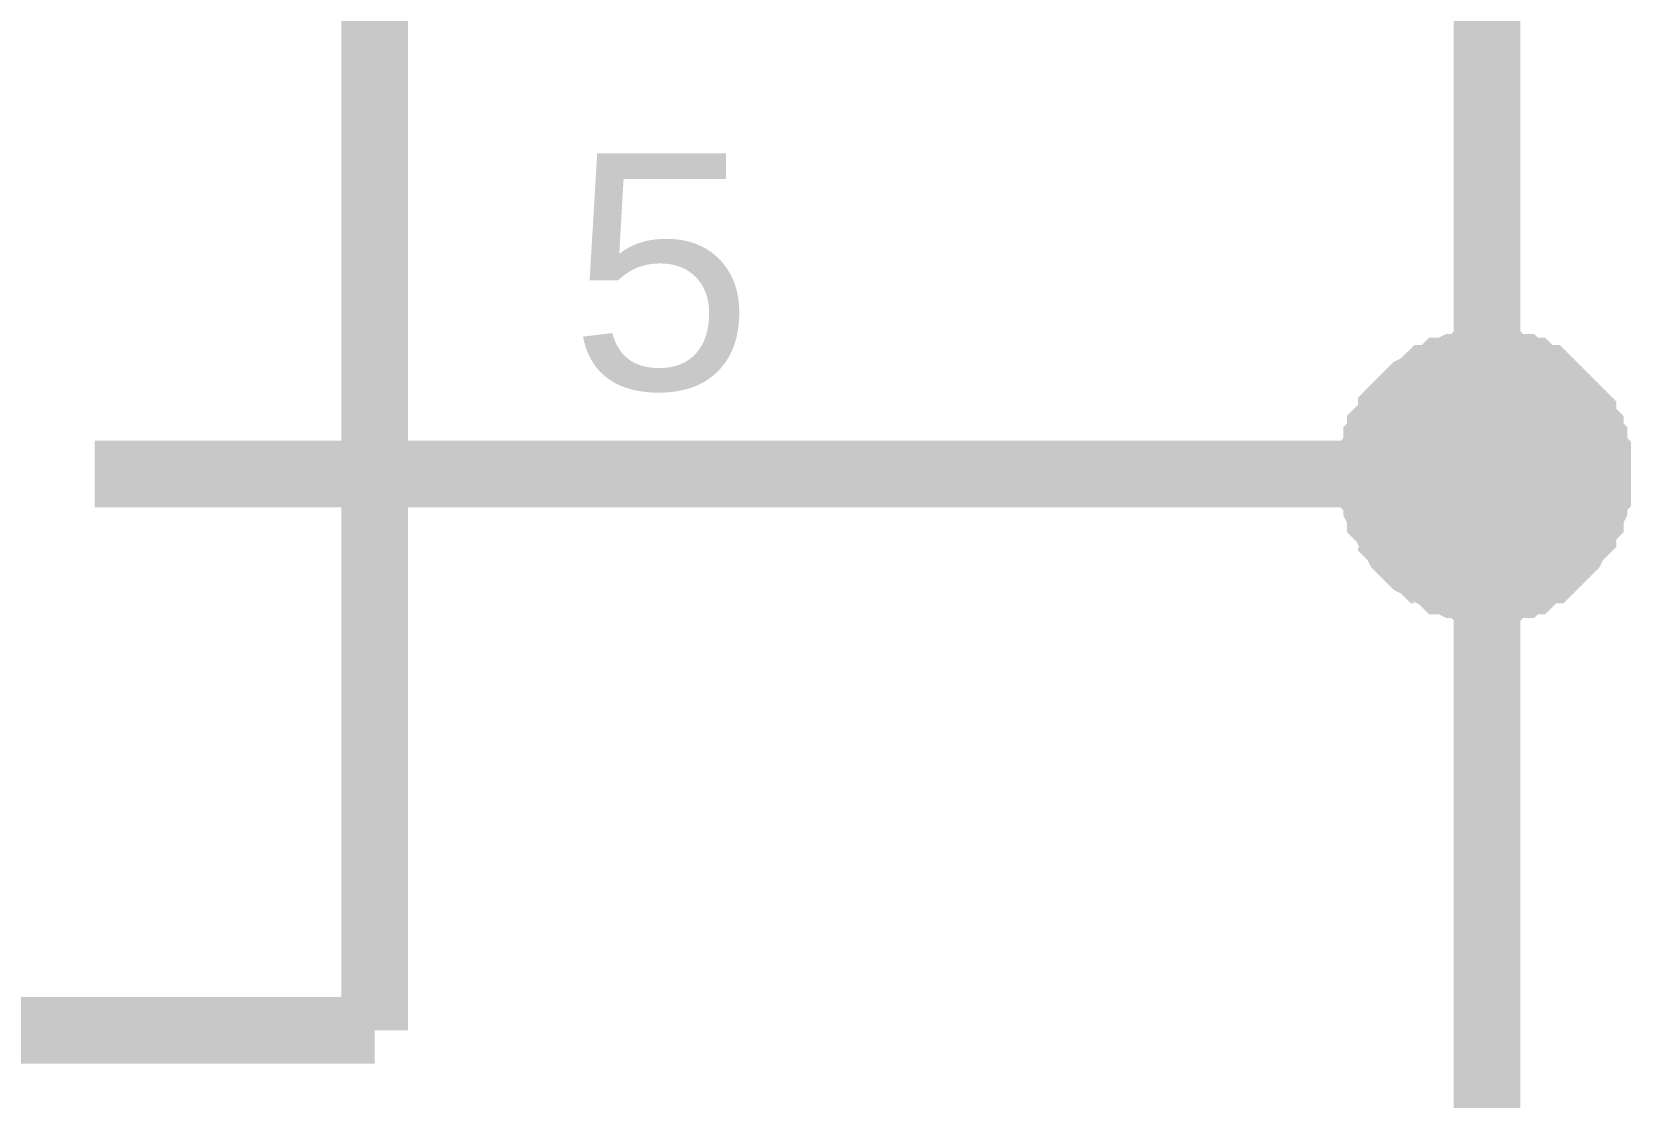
# Model space of a CAD drawing. Header units: millimetres. Extents: x -2024 to 917, y -725 to 13.
# Drawn here: x -1478.16 to -1470.98, y -441.96 to -437.18 of the extents above; entities that cross this region are included whole.
import ezdxf

# ---------------------------------------------------------------- set-up
doc = ezdxf.new("R2010")
doc.units = ezdxf.units.MM
doc.styles.get("Standard").update_dxf_attribs({"font": 'arial.ttf'})

msp = doc.modelspace()

# ---------------------------------------------------------------- linework, layer by layer
at = {"color": 7}
for points, const_width in [([(-1476.6206, -441.6646), (-1476.6206, -419.1776)], 0.2997), ([(-1474.1214, -424.1784), (-1471.6222, -424.1784), (-1471.6222, -429.1626), (-1471.6222, -434.1634), (-1471.6222, -439.1642), (-1474.1214, -439.1642)], 0.2997), ([(-1472.1353, -439.1642), (-1472.1353, -439.1311), (-1472.1353, -439.1145), (-1472.1353, -439.0814), (-1472.1187, -439.0648), (-1472.1187, -439.0317), (-1472.1187, -439.0152), (-1472.1022, -438.9986), (-1472.1022, -438.9655), (-1472.0856, -438.9489), (-1472.0691, -438.9324), (-1472.0525, -438.8993), (-1472.0525, -438.8827), (-1472.036, -438.8661), (-1472.0194, -438.8496), (-1472.0029, -438.833), (-1471.9863, -438.8165), (-1471.9698, -438.7999), (-1471.9532, -438.7833), (-1471.9201, -438.7668), (-1471.9036, -438.7502), (-1471.887, -438.7337), (-1471.8705, -438.7337), (-1471.8373, -438.7171), (-1471.8208, -438.7006), (-1471.8042, -438.7006), (-1471.7711, -438.684), (-1471.7546, -438.684), (-1471.7215, -438.684), (-1471.7049, -438.6674), (-1471.6718, -438.6674), (-1471.6553, -438.6674), (-1471.6222, -438.6674)], 0.2997), ([(-1472.1353, -439.1642), (-1472.1353, -439.1311), (-1472.1353, -439.1145), (-1472.1353, -439.0814), (-1472.1187, -439.0648), (-1472.1187, -439.0317), (-1472.1187, -439.0152), (-1472.1022, -438.9986), (-1472.1022, -438.9655), (-1472.0856, -438.9489), (-1472.0691, -438.9324), (-1472.0525, -438.8993), (-1472.0525, -438.8827), (-1472.036, -438.8661), (-1472.0194, -438.8496), (-1472.0029, -438.833), (-1471.9863, -438.8165), (-1471.9698, -438.7999), (-1471.9532, -438.7833), (-1471.9201, -438.7668), (-1471.9036, -438.7502), (-1471.887, -438.7337), (-1471.8705, -438.7337), (-1471.8373, -438.7171), (-1471.8208, -438.7006), (-1471.8042, -438.7006), (-1471.7711, -438.684), (-1471.7546, -438.684), (-1471.7215, -438.684), (-1471.7049, -438.6674), (-1471.6718, -438.6674), (-1471.6553, -438.6674), (-1471.6222, -438.6674)], 0.2997), ([(-1472.1353, -439.1642), (-1472.1353, -439.1311), (-1472.1353, -439.1145), (-1472.1353, -439.0814), (-1472.1187, -439.0648), (-1472.1187, -439.0317), (-1472.1187, -439.0152), (-1472.1022, -438.9986), (-1472.1022, -438.9655), (-1472.0856, -438.9489), (-1472.0691, -438.9324), (-1472.0525, -438.8993), (-1472.0525, -438.8827), (-1472.036, -438.8661), (-1472.0194, -438.8496), (-1472.0029, -438.833), (-1471.9863, -438.8165), (-1471.9698, -438.7999), (-1471.9532, -438.7833), (-1471.9201, -438.7668), (-1471.9036, -438.7502), (-1471.887, -438.7337), (-1471.8705, -438.7337), (-1471.8373, -438.7171), (-1471.8208, -438.7006), (-1471.8042, -438.7006), (-1471.7711, -438.684), (-1471.7546, -438.684), (-1471.7215, -438.684), (-1471.7049, -438.6674), (-1471.6718, -438.6674), (-1471.6553, -438.6674), (-1471.6222, -438.6674)], 0.2997), ([(-1472.1353, -439.1642), (-1472.1353, -439.1311), (-1472.1353, -439.1145), (-1472.1353, -439.0814), (-1472.1187, -439.0648), (-1472.1187, -439.0317), (-1472.1187, -439.0152), (-1472.1022, -438.9986), (-1472.1022, -438.9655), (-1472.0856, -438.9489), (-1472.0691, -438.9324), (-1472.0525, -438.8993), (-1472.0525, -438.8827), (-1472.036, -438.8661), (-1472.0194, -438.8496), (-1472.0029, -438.833), (-1471.9863, -438.8165), (-1471.9698, -438.7999), (-1471.9532, -438.7833), (-1471.9201, -438.7668), (-1471.9036, -438.7502), (-1471.887, -438.7337), (-1471.8705, -438.7337), (-1471.8373, -438.7171), (-1471.8208, -438.7006), (-1471.8042, -438.7006), (-1471.7711, -438.684), (-1471.7546, -438.684), (-1471.7215, -438.684), (-1471.7049, -438.6674), (-1471.6718, -438.6674), (-1471.6553, -438.6674), (-1471.6222, -438.6674)], 0.2997), ([(-1471.6222, -438.6674), (-1471.6222, -438.6674)], 0.2997), ([(-1471.6222, -438.6674), (-1471.5891, -438.6674), (-1471.5725, -438.6674), (-1471.5394, -438.6674), (-1471.5229, -438.684), (-1471.4898, -438.684), (-1471.4732, -438.684), (-1471.4567, -438.7006), (-1471.4236, -438.7006), (-1471.407, -438.7171), (-1471.3905, -438.7337), (-1471.3574, -438.7337), (-1471.3408, -438.7502), (-1471.3243, -438.7668), (-1471.3077, -438.7833), (-1471.2912, -438.7999), (-1471.2746, -438.8165), (-1471.2581, -438.833), (-1471.2415, -438.8496), (-1471.225, -438.8661), (-1471.2084, -438.8827), (-1471.1919, -438.8993), (-1471.1919, -438.9324), (-1471.1753, -438.9489), (-1471.1588, -438.9655), (-1471.1588, -438.9986), (-1471.1422, -439.0152), (-1471.1422, -439.0317), (-1471.1422, -439.0648), (-1471.1257, -439.0814), (-1471.1257, -439.1145), (-1471.1257, -439.1311), (-1471.1257, -439.1642)], 0.2997), ([(-1471.6222, -438.6674), (-1471.6222, -438.6674)], 0.2997), ([(-1471.6222, -438.6674), (-1471.5891, -438.6674), (-1471.5725, -438.6674), (-1471.5394, -438.6674), (-1471.5229, -438.684), (-1471.4898, -438.684), (-1471.4732, -438.684), (-1471.4567, -438.7006), (-1471.4236, -438.7006), (-1471.407, -438.7171), (-1471.3905, -438.7337), (-1471.3574, -438.7337), (-1471.3408, -438.7502), (-1471.3243, -438.7668), (-1471.3077, -438.7833), (-1471.2912, -438.7999), (-1471.2746, -438.8165), (-1471.2581, -438.833), (-1471.2415, -438.8496), (-1471.225, -438.8661), (-1471.2084, -438.8827), (-1471.1919, -438.8993), (-1471.1919, -438.9324), (-1471.1753, -438.9489), (-1471.1588, -438.9655), (-1471.1588, -438.9986), (-1471.1422, -439.0152), (-1471.1422, -439.0317), (-1471.1422, -439.0648), (-1471.1257, -439.0814), (-1471.1257, -439.1145), (-1471.1257, -439.1311), (-1471.1257, -439.1642)], 0.2997), ([(-1471.6222, -438.6674), (-1471.6222, -438.6674)], 0.2997), ([(-1471.6222, -438.6674), (-1471.5891, -438.6674), (-1471.5725, -438.6674), (-1471.5394, -438.6674), (-1471.5229, -438.684), (-1471.4898, -438.684), (-1471.4732, -438.684), (-1471.4567, -438.7006), (-1471.4236, -438.7006), (-1471.407, -438.7171), (-1471.3905, -438.7337), (-1471.3574, -438.7337), (-1471.3408, -438.7502), (-1471.3243, -438.7668), (-1471.3077, -438.7833), (-1471.2912, -438.7999), (-1471.2746, -438.8165), (-1471.2581, -438.833), (-1471.2415, -438.8496), (-1471.225, -438.8661), (-1471.2084, -438.8827), (-1471.1919, -438.8993), (-1471.1919, -438.9324), (-1471.1753, -438.9489), (-1471.1588, -438.9655), (-1471.1588, -438.9986), (-1471.1422, -439.0152), (-1471.1422, -439.0317), (-1471.1422, -439.0648), (-1471.1257, -439.0814), (-1471.1257, -439.1145), (-1471.1257, -439.1311), (-1471.1257, -439.1642)], 0.2997), ([(-1471.6222, -438.6674), (-1471.6222, -438.6674)], 0.2997), ([(-1471.6222, -438.6674), (-1471.5891, -438.6674), (-1471.5725, -438.6674), (-1471.5394, -438.6674), (-1471.5229, -438.684), (-1471.4898, -438.684), (-1471.4732, -438.684), (-1471.4567, -438.7006), (-1471.4236, -438.7006), (-1471.407, -438.7171), (-1471.3905, -438.7337), (-1471.3574, -438.7337), (-1471.3408, -438.7502), (-1471.3243, -438.7668), (-1471.3077, -438.7833), (-1471.2912, -438.7999), (-1471.2746, -438.8165), (-1471.2581, -438.833), (-1471.2415, -438.8496), (-1471.225, -438.8661), (-1471.2084, -438.8827), (-1471.1919, -438.8993), (-1471.1919, -438.9324), (-1471.1753, -438.9489), (-1471.1588, -438.9655), (-1471.1588, -438.9986), (-1471.1422, -439.0152), (-1471.1422, -439.0317), (-1471.1422, -439.0648), (-1471.1257, -439.0814), (-1471.1257, -439.1145), (-1471.1257, -439.1311), (-1471.1257, -439.1642)], 0.2997), ([(-1472.1353, -439.1642), (-1472.1353, -439.1311), (-1472.1353, -439.1145), (-1472.1353, -439.0814), (-1472.1187, -439.0648), (-1472.1187, -439.0317), (-1472.1187, -439.0152), (-1472.1022, -438.9986), (-1472.1022, -438.9655), (-1472.0856, -438.9489), (-1472.0691, -438.9324), (-1472.0525, -438.8993), (-1472.0525, -438.8827), (-1472.036, -438.8661), (-1472.0194, -438.8496), (-1472.0029, -438.833), (-1471.9863, -438.8165), (-1471.9698, -438.7999), (-1471.9532, -438.7833), (-1471.9201, -438.7668), (-1471.9036, -438.7502), (-1471.887, -438.7337), (-1471.8705, -438.7337), (-1471.8373, -438.7171), (-1471.8208, -438.7006), (-1471.8042, -438.7006), (-1471.7711, -438.684), (-1471.7546, -438.684), (-1471.7215, -438.684), (-1471.7049, -438.6674), (-1471.6718, -438.6674), (-1471.6553, -438.6674), (-1471.6222, -438.6674)], 0.0991), ([(-1472.1353, -439.1642), (-1472.1353, -439.1311), (-1472.1353, -439.1145), (-1472.1353, -439.0814), (-1472.1187, -439.0648), (-1472.1187, -439.0317), (-1472.1187, -439.0152), (-1472.1022, -438.9986), (-1472.1022, -438.9655), (-1472.0856, -438.9489), (-1472.0691, -438.9324), (-1472.0525, -438.8993), (-1472.0525, -438.8827), (-1472.036, -438.8661), (-1472.0194, -438.8496), (-1472.0029, -438.833), (-1471.9863, -438.8165), (-1471.9698, -438.7999), (-1471.9532, -438.7833), (-1471.9201, -438.7668), (-1471.9036, -438.7502), (-1471.887, -438.7337), (-1471.8705, -438.7337), (-1471.8373, -438.7171), (-1471.8208, -438.7006), (-1471.8042, -438.7006), (-1471.7711, -438.684), (-1471.7546, -438.684), (-1471.7215, -438.684), (-1471.7049, -438.6674), (-1471.6718, -438.6674), (-1471.6553, -438.6674), (-1471.6222, -438.6674)], 0.0991), ([(-1472.1353, -439.1642), (-1472.1353, -439.1311), (-1472.1353, -439.1145), (-1472.1353, -439.0814), (-1472.1187, -439.0648), (-1472.1187, -439.0317), (-1472.1187, -439.0152), (-1472.1022, -438.9986), (-1472.1022, -438.9655), (-1472.0856, -438.9489), (-1472.0691, -438.9324), (-1472.0525, -438.8993), (-1472.0525, -438.8827), (-1472.036, -438.8661), (-1472.0194, -438.8496), (-1472.0029, -438.833), (-1471.9863, -438.8165), (-1471.9698, -438.7999), (-1471.9532, -438.7833), (-1471.9201, -438.7668), (-1471.9036, -438.7502), (-1471.887, -438.7337), (-1471.8705, -438.7337), (-1471.8373, -438.7171), (-1471.8208, -438.7006), (-1471.8042, -438.7006), (-1471.7711, -438.684), (-1471.7546, -438.684), (-1471.7215, -438.684), (-1471.7049, -438.6674), (-1471.6718, -438.6674), (-1471.6553, -438.6674), (-1471.6222, -438.6674)], 0.0991), ([(-1472.1353, -439.1642), (-1472.1353, -439.1311), (-1472.1353, -439.1145), (-1472.1353, -439.0814), (-1472.1187, -439.0648), (-1472.1187, -439.0317), (-1472.1187, -439.0152), (-1472.1022, -438.9986), (-1472.1022, -438.9655), (-1472.0856, -438.9489), (-1472.0691, -438.9324), (-1472.0525, -438.8993), (-1472.0525, -438.8827), (-1472.036, -438.8661), (-1472.0194, -438.8496), (-1472.0029, -438.833), (-1471.9863, -438.8165), (-1471.9698, -438.7999), (-1471.9532, -438.7833), (-1471.9201, -438.7668), (-1471.9036, -438.7502), (-1471.887, -438.7337), (-1471.8705, -438.7337), (-1471.8373, -438.7171), (-1471.8208, -438.7006), (-1471.8042, -438.7006), (-1471.7711, -438.684), (-1471.7546, -438.684), (-1471.7215, -438.684), (-1471.7049, -438.6674), (-1471.6718, -438.6674), (-1471.6553, -438.6674), (-1471.6222, -438.6674)], 0.0991), ([(-1471.6222, -438.6674), (-1471.6222, -438.6674)], 0.0991), ([(-1471.6222, -438.6674), (-1471.5891, -438.6674), (-1471.5725, -438.6674), (-1471.5394, -438.6674), (-1471.5229, -438.684), (-1471.4898, -438.684), (-1471.4732, -438.684), (-1471.4567, -438.7006), (-1471.4236, -438.7006), (-1471.407, -438.7171), (-1471.3905, -438.7337), (-1471.3574, -438.7337), (-1471.3408, -438.7502), (-1471.3243, -438.7668), (-1471.3077, -438.7833), (-1471.2912, -438.7999), (-1471.2746, -438.8165), (-1471.2581, -438.833), (-1471.2415, -438.8496), (-1471.225, -438.8661), (-1471.2084, -438.8827), (-1471.1919, -438.8993), (-1471.1919, -438.9324), (-1471.1753, -438.9489), (-1471.1588, -438.9655), (-1471.1588, -438.9986), (-1471.1422, -439.0152), (-1471.1422, -439.0317), (-1471.1422, -439.0648), (-1471.1257, -439.0814), (-1471.1257, -439.1145), (-1471.1257, -439.1311), (-1471.1257, -439.1642)], 0.0991), ([(-1471.6222, -438.6674), (-1471.6222, -438.6674)], 0.0991), ([(-1471.6222, -438.6674), (-1471.5891, -438.6674), (-1471.5725, -438.6674), (-1471.5394, -438.6674), (-1471.5229, -438.684), (-1471.4898, -438.684), (-1471.4732, -438.684), (-1471.4567, -438.7006), (-1471.4236, -438.7006), (-1471.407, -438.7171), (-1471.3905, -438.7337), (-1471.3574, -438.7337), (-1471.3408, -438.7502), (-1471.3243, -438.7668), (-1471.3077, -438.7833), (-1471.2912, -438.7999), (-1471.2746, -438.8165), (-1471.2581, -438.833), (-1471.2415, -438.8496), (-1471.225, -438.8661), (-1471.2084, -438.8827), (-1471.1919, -438.8993), (-1471.1919, -438.9324), (-1471.1753, -438.9489), (-1471.1588, -438.9655), (-1471.1588, -438.9986), (-1471.1422, -439.0152), (-1471.1422, -439.0317), (-1471.1422, -439.0648), (-1471.1257, -439.0814), (-1471.1257, -439.1145), (-1471.1257, -439.1311), (-1471.1257, -439.1642)], 0.0991), ([(-1471.6222, -438.6674), (-1471.6222, -438.6674)], 0.0991), ([(-1471.6222, -438.6674), (-1471.5891, -438.6674), (-1471.5725, -438.6674), (-1471.5394, -438.6674), (-1471.5229, -438.684), (-1471.4898, -438.684), (-1471.4732, -438.684), (-1471.4567, -438.7006), (-1471.4236, -438.7006), (-1471.407, -438.7171), (-1471.3905, -438.7337), (-1471.3574, -438.7337), (-1471.3408, -438.7502), (-1471.3243, -438.7668), (-1471.3077, -438.7833), (-1471.2912, -438.7999), (-1471.2746, -438.8165), (-1471.2581, -438.833), (-1471.2415, -438.8496), (-1471.225, -438.8661), (-1471.2084, -438.8827), (-1471.1919, -438.8993), (-1471.1919, -438.9324), (-1471.1753, -438.9489), (-1471.1588, -438.9655), (-1471.1588, -438.9986), (-1471.1422, -439.0152), (-1471.1422, -439.0317), (-1471.1422, -439.0648), (-1471.1257, -439.0814), (-1471.1257, -439.1145), (-1471.1257, -439.1311), (-1471.1257, -439.1642)], 0.0991), ([(-1471.6222, -438.6674), (-1471.6222, -438.6674)], 0.0991), ([(-1471.6222, -438.6674), (-1471.5891, -438.6674), (-1471.5725, -438.6674), (-1471.5394, -438.6674), (-1471.5229, -438.684), (-1471.4898, -438.684), (-1471.4732, -438.684), (-1471.4567, -438.7006), (-1471.4236, -438.7006), (-1471.407, -438.7171), (-1471.3905, -438.7337), (-1471.3574, -438.7337), (-1471.3408, -438.7502), (-1471.3243, -438.7668), (-1471.3077, -438.7833), (-1471.2912, -438.7999), (-1471.2746, -438.8165), (-1471.2581, -438.833), (-1471.2415, -438.8496), (-1471.225, -438.8661), (-1471.2084, -438.8827), (-1471.1919, -438.8993), (-1471.1919, -438.9324), (-1471.1753, -438.9489), (-1471.1588, -438.9655), (-1471.1588, -438.9986), (-1471.1422, -439.0152), (-1471.1422, -439.0317), (-1471.1422, -439.0648), (-1471.1257, -439.0814), (-1471.1257, -439.1145), (-1471.1257, -439.1311), (-1471.1257, -439.1642)], 0.0991), ([(-1489.1167, -446.6654), (-1471.6222, -446.6654), (-1471.6222, -439.1642)], 0.2997), ([(-1476.6206, -439.1642), (-1477.8785, -439.1642)], 0.2997), ([(-1476.6206, -439.1642), (-1474.1214, -439.1642)], 0.2997), ([(-1471.6222, -439.6775), (-1471.6553, -439.6775), (-1471.6718, -439.6775), (-1471.7049, -439.6775), (-1471.7215, -439.661), (-1471.7546, -439.661), (-1471.7711, -439.661), (-1471.8042, -439.6444), (-1471.8208, -439.6444), (-1471.8373, -439.6279), (-1471.8705, -439.6113), (-1471.887, -439.5947), (-1471.9036, -439.5947), (-1471.9201, -439.5782), (-1471.9532, -439.5616), (-1471.9698, -439.5451), (-1471.9863, -439.5285), (-1472.0029, -439.5119), (-1472.0194, -439.4954), (-1472.036, -439.4623), (-1472.0525, -439.4457), (-1472.0525, -439.4291), (-1472.0691, -439.4126), (-1472.0856, -439.3795), (-1472.1022, -439.3629), (-1472.1022, -439.3464), (-1472.1187, -439.3132), (-1472.1187, -439.2967), (-1472.1187, -439.2636), (-1472.1353, -439.247), (-1472.1353, -439.2139), (-1472.1353, -439.1973), (-1472.1353, -439.1642)], 0.2997), ([(-1472.1353, -439.1642), (-1472.1353, -439.1642)], 0.2997), ([(-1471.6222, -439.6775), (-1471.6553, -439.6775), (-1471.6718, -439.6775), (-1471.7049, -439.6775), (-1471.7215, -439.661), (-1471.7546, -439.661), (-1471.7711, -439.661), (-1471.8042, -439.6444), (-1471.8208, -439.6444), (-1471.8373, -439.6279), (-1471.8705, -439.6113), (-1471.887, -439.5947), (-1471.9036, -439.5947), (-1471.9201, -439.5782), (-1471.9532, -439.5616), (-1471.9698, -439.5451), (-1471.9863, -439.5285), (-1472.0029, -439.5119), (-1472.0194, -439.4954), (-1472.036, -439.4623), (-1472.0525, -439.4457), (-1472.0525, -439.4291), (-1472.0691, -439.4126), (-1472.0856, -439.3795), (-1472.1022, -439.3629), (-1472.1022, -439.3464), (-1472.1187, -439.3132), (-1472.1187, -439.2967), (-1472.1187, -439.2636), (-1472.1353, -439.247), (-1472.1353, -439.2139), (-1472.1353, -439.1973), (-1472.1353, -439.1642)], 0.2997), ([(-1472.1353, -439.1642), (-1472.1353, -439.1642)], 0.2997), ([(-1471.6222, -439.6775), (-1471.6553, -439.6775), (-1471.6718, -439.6775), (-1471.7049, -439.6775), (-1471.7215, -439.661), (-1471.7546, -439.661), (-1471.7711, -439.661), (-1471.8042, -439.6444), (-1471.8208, -439.6444), (-1471.8373, -439.6279), (-1471.8705, -439.6113), (-1471.887, -439.5947), (-1471.9036, -439.5947), (-1471.9201, -439.5782), (-1471.9532, -439.5616), (-1471.9698, -439.5451), (-1471.9863, -439.5285), (-1472.0029, -439.5119), (-1472.0194, -439.4954), (-1472.036, -439.4623), (-1472.0525, -439.4457), (-1472.0525, -439.4291), (-1472.0691, -439.4126), (-1472.0856, -439.3795), (-1472.1022, -439.3629), (-1472.1022, -439.3464), (-1472.1187, -439.3132), (-1472.1187, -439.2967), (-1472.1187, -439.2636), (-1472.1353, -439.247), (-1472.1353, -439.2139), (-1472.1353, -439.1973), (-1472.1353, -439.1642)], 0.2997), ([(-1472.1353, -439.1642), (-1472.1353, -439.1642)], 0.2997), ([(-1471.6222, -439.6775), (-1471.6553, -439.6775), (-1471.6718, -439.6775), (-1471.7049, -439.6775), (-1471.7215, -439.661), (-1471.7546, -439.661), (-1471.7711, -439.661), (-1471.8042, -439.6444), (-1471.8208, -439.6444), (-1471.8373, -439.6279), (-1471.8705, -439.6113), (-1471.887, -439.5947), (-1471.9036, -439.5947), (-1471.9201, -439.5782), (-1471.9532, -439.5616), (-1471.9698, -439.5451), (-1471.9863, -439.5285), (-1472.0029, -439.5119), (-1472.0194, -439.4954), (-1472.036, -439.4623), (-1472.0525, -439.4457), (-1472.0525, -439.4291), (-1472.0691, -439.4126), (-1472.0856, -439.3795), (-1472.1022, -439.3629), (-1472.1022, -439.3464), (-1472.1187, -439.3132), (-1472.1187, -439.2967), (-1472.1187, -439.2636), (-1472.1353, -439.247), (-1472.1353, -439.2139), (-1472.1353, -439.1973), (-1472.1353, -439.1642)], 0.2997), ([(-1472.1353, -439.1642), (-1472.1353, -439.1642)], 0.2997), ([(-1471.1257, -439.1642), (-1471.1257, -439.1973), (-1471.1257, -439.2139), (-1471.1257, -439.247), (-1471.1422, -439.2636), (-1471.1422, -439.2967), (-1471.1422, -439.3132), (-1471.1588, -439.3464), (-1471.1588, -439.3629), (-1471.1753, -439.3795), (-1471.1919, -439.4126), (-1471.1919, -439.4291), (-1471.2084, -439.4457), (-1471.225, -439.4623), (-1471.2415, -439.4954), (-1471.2581, -439.5119), (-1471.2746, -439.5285), (-1471.2912, -439.5451), (-1471.3077, -439.5616), (-1471.3243, -439.5782), (-1471.3408, -439.5947), (-1471.3574, -439.5947), (-1471.3905, -439.6113), (-1471.407, -439.6279), (-1471.4236, -439.6444), (-1471.4567, -439.6444), (-1471.4732, -439.661), (-1471.4898, -439.661), (-1471.5229, -439.661), (-1471.5394, -439.6775), (-1471.5725, -439.6775), (-1471.5891, -439.6775), (-1471.6222, -439.6775)], 0.2997), ([(-1471.1257, -439.1642), (-1471.1257, -439.1973), (-1471.1257, -439.2139), (-1471.1257, -439.247), (-1471.1422, -439.2636), (-1471.1422, -439.2967), (-1471.1422, -439.3132), (-1471.1588, -439.3464), (-1471.1588, -439.3629), (-1471.1753, -439.3795), (-1471.1919, -439.4126), (-1471.1919, -439.4291), (-1471.2084, -439.4457), (-1471.225, -439.4623), (-1471.2415, -439.4954), (-1471.2581, -439.5119), (-1471.2746, -439.5285), (-1471.2912, -439.5451), (-1471.3077, -439.5616), (-1471.3243, -439.5782), (-1471.3408, -439.5947), (-1471.3574, -439.5947), (-1471.3905, -439.6113), (-1471.407, -439.6279), (-1471.4236, -439.6444), (-1471.4567, -439.6444), (-1471.4732, -439.661), (-1471.4898, -439.661), (-1471.5229, -439.661), (-1471.5394, -439.6775), (-1471.5725, -439.6775), (-1471.5891, -439.6775), (-1471.6222, -439.6775)], 0.2997), ([(-1471.1257, -439.1642), (-1471.1257, -439.1973), (-1471.1257, -439.2139), (-1471.1257, -439.247), (-1471.1422, -439.2636), (-1471.1422, -439.2967), (-1471.1422, -439.3132), (-1471.1588, -439.3464), (-1471.1588, -439.3629), (-1471.1753, -439.3795), (-1471.1919, -439.4126), (-1471.1919, -439.4291), (-1471.2084, -439.4457), (-1471.225, -439.4623), (-1471.2415, -439.4954), (-1471.2581, -439.5119), (-1471.2746, -439.5285), (-1471.2912, -439.5451), (-1471.3077, -439.5616), (-1471.3243, -439.5782), (-1471.3408, -439.5947), (-1471.3574, -439.5947), (-1471.3905, -439.6113), (-1471.407, -439.6279), (-1471.4236, -439.6444), (-1471.4567, -439.6444), (-1471.4732, -439.661), (-1471.4898, -439.661), (-1471.5229, -439.661), (-1471.5394, -439.6775), (-1471.5725, -439.6775), (-1471.5891, -439.6775), (-1471.6222, -439.6775)], 0.2997), ([(-1471.1257, -439.1642), (-1471.1257, -439.1973), (-1471.1257, -439.2139), (-1471.1257, -439.247), (-1471.1422, -439.2636), (-1471.1422, -439.2967), (-1471.1422, -439.3132), (-1471.1588, -439.3464), (-1471.1588, -439.3629), (-1471.1753, -439.3795), (-1471.1919, -439.4126), (-1471.1919, -439.4291), (-1471.2084, -439.4457), (-1471.225, -439.4623), (-1471.2415, -439.4954), (-1471.2581, -439.5119), (-1471.2746, -439.5285), (-1471.2912, -439.5451), (-1471.3077, -439.5616), (-1471.3243, -439.5782), (-1471.3408, -439.5947), (-1471.3574, -439.5947), (-1471.3905, -439.6113), (-1471.407, -439.6279), (-1471.4236, -439.6444), (-1471.4567, -439.6444), (-1471.4732, -439.661), (-1471.4898, -439.661), (-1471.5229, -439.661), (-1471.5394, -439.6775), (-1471.5725, -439.6775), (-1471.5891, -439.6775), (-1471.6222, -439.6775)], 0.2997), ([(-1471.1257, -439.1642), (-1471.1257, -439.1642), (-1471.1257, -439.1642), (-1471.1257, -439.1642), (-1471.1257, -439.1642), (-1471.1257, -439.1642), (-1471.1257, -439.1642), (-1471.1257, -439.1642), (-1471.1257, -439.1642), (-1471.1257, -439.1642), (-1471.1257, -439.1642), (-1471.1257, -439.1642), (-1471.1257, -439.1642), (-1471.1257, -439.1642), (-1471.1257, -439.1642), (-1471.1257, -439.1642), (-1471.1257, -439.1642), (-1471.1257, -439.1642), (-1471.1257, -439.1642), (-1471.1257, -439.1642), (-1471.1257, -439.1642), (-1471.1257, -439.1642), (-1471.1257, -439.1642), (-1471.1257, -439.1642), (-1471.1257, -439.1642), (-1471.1257, -439.1642), (-1471.1257, -439.1642), (-1471.1257, -439.1642), (-1471.1257, -439.1642), (-1471.1257, -439.1642), (-1471.1257, -439.1642), (-1471.1257, -439.1642), (-1471.1257, -439.1642)], 0.2997), ([(-1471.1257, -439.1642), (-1471.1257, -439.1642)], 0.2997), ([(-1471.1257, -439.1642), (-1471.1257, -439.1642), (-1471.1257, -439.1642), (-1471.1257, -439.1642), (-1471.1257, -439.1642), (-1471.1257, -439.1642), (-1471.1257, -439.1642), (-1471.1257, -439.1642), (-1471.1257, -439.1642), (-1471.1257, -439.1642), (-1471.1257, -439.1642), (-1471.1257, -439.1642), (-1471.1257, -439.1642), (-1471.1257, -439.1642), (-1471.1257, -439.1642), (-1471.1257, -439.1642), (-1471.1257, -439.1642), (-1471.1257, -439.1642), (-1471.1257, -439.1642), (-1471.1257, -439.1642), (-1471.1257, -439.1642), (-1471.1257, -439.1642), (-1471.1257, -439.1642), (-1471.1257, -439.1642), (-1471.1257, -439.1642), (-1471.1257, -439.1642), (-1471.1257, -439.1642), (-1471.1257, -439.1642), (-1471.1257, -439.1642), (-1471.1257, -439.1642), (-1471.1257, -439.1642), (-1471.1257, -439.1642), (-1471.1257, -439.1642)], 0.2997), ([(-1471.1257, -439.1642), (-1471.1257, -439.1642)], 0.2997), ([(-1471.1257, -439.1642), (-1471.1257, -439.1642), (-1471.1257, -439.1642), (-1471.1257, -439.1642), (-1471.1257, -439.1642), (-1471.1257, -439.1642), (-1471.1257, -439.1642), (-1471.1257, -439.1642), (-1471.1257, -439.1642), (-1471.1257, -439.1642), (-1471.1257, -439.1642), (-1471.1257, -439.1642), (-1471.1257, -439.1642), (-1471.1257, -439.1642), (-1471.1257, -439.1642), (-1471.1257, -439.1642), (-1471.1257, -439.1642), (-1471.1257, -439.1642), (-1471.1257, -439.1642), (-1471.1257, -439.1642), (-1471.1257, -439.1642), (-1471.1257, -439.1642), (-1471.1257, -439.1642), (-1471.1257, -439.1642), (-1471.1257, -439.1642), (-1471.1257, -439.1642), (-1471.1257, -439.1642), (-1471.1257, -439.1642), (-1471.1257, -439.1642), (-1471.1257, -439.1642), (-1471.1257, -439.1642), (-1471.1257, -439.1642), (-1471.1257, -439.1642)], 0.2997), ([(-1471.1257, -439.1642), (-1471.1257, -439.1642)], 0.2997), ([(-1471.1257, -439.1642), (-1471.1257, -439.1642), (-1471.1257, -439.1642), (-1471.1257, -439.1642), (-1471.1257, -439.1642), (-1471.1257, -439.1642), (-1471.1257, -439.1642), (-1471.1257, -439.1642), (-1471.1257, -439.1642), (-1471.1257, -439.1642), (-1471.1257, -439.1642), (-1471.1257, -439.1642), (-1471.1257, -439.1642), (-1471.1257, -439.1642), (-1471.1257, -439.1642), (-1471.1257, -439.1642), (-1471.1257, -439.1642), (-1471.1257, -439.1642), (-1471.1257, -439.1642), (-1471.1257, -439.1642), (-1471.1257, -439.1642), (-1471.1257, -439.1642), (-1471.1257, -439.1642), (-1471.1257, -439.1642), (-1471.1257, -439.1642), (-1471.1257, -439.1642), (-1471.1257, -439.1642), (-1471.1257, -439.1642), (-1471.1257, -439.1642), (-1471.1257, -439.1642), (-1471.1257, -439.1642), (-1471.1257, -439.1642), (-1471.1257, -439.1642)], 0.2997), ([(-1471.1257, -439.1642), (-1471.1257, -439.1642)], 0.2997), ([(-1471.6222, -439.6775), (-1471.6553, -439.6775), (-1471.6718, -439.6775), (-1471.7049, -439.6775), (-1471.7215, -439.661), (-1471.7546, -439.661), (-1471.7711, -439.661), (-1471.8042, -439.6444), (-1471.8208, -439.6444), (-1471.8373, -439.6279), (-1471.8705, -439.6113), (-1471.887, -439.5947), (-1471.9036, -439.5947), (-1471.9201, -439.5782), (-1471.9532, -439.5616), (-1471.9698, -439.5451), (-1471.9863, -439.5285), (-1472.0029, -439.5119), (-1472.0194, -439.4954), (-1472.036, -439.4623), (-1472.0525, -439.4457), (-1472.0525, -439.4291), (-1472.0691, -439.4126), (-1472.0856, -439.3795), (-1472.1022, -439.3629), (-1472.1022, -439.3464), (-1472.1187, -439.3132), (-1472.1187, -439.2967), (-1472.1187, -439.2636), (-1472.1353, -439.247), (-1472.1353, -439.2139), (-1472.1353, -439.1973), (-1472.1353, -439.1642)], 0.0991), ([(-1472.1353, -439.1642), (-1472.1353, -439.1642)], 0.0991), ([(-1471.6222, -439.6775), (-1471.6553, -439.6775), (-1471.6718, -439.6775), (-1471.7049, -439.6775), (-1471.7215, -439.661), (-1471.7546, -439.661), (-1471.7711, -439.661), (-1471.8042, -439.6444), (-1471.8208, -439.6444), (-1471.8373, -439.6279), (-1471.8705, -439.6113), (-1471.887, -439.5947), (-1471.9036, -439.5947), (-1471.9201, -439.5782), (-1471.9532, -439.5616), (-1471.9698, -439.5451), (-1471.9863, -439.5285), (-1472.0029, -439.5119), (-1472.0194, -439.4954), (-1472.036, -439.4623), (-1472.0525, -439.4457), (-1472.0525, -439.4291), (-1472.0691, -439.4126), (-1472.0856, -439.3795), (-1472.1022, -439.3629), (-1472.1022, -439.3464), (-1472.1187, -439.3132), (-1472.1187, -439.2967), (-1472.1187, -439.2636), (-1472.1353, -439.247), (-1472.1353, -439.2139), (-1472.1353, -439.1973), (-1472.1353, -439.1642)], 0.0991), ([(-1472.1353, -439.1642), (-1472.1353, -439.1642)], 0.0991), ([(-1471.6222, -439.6775), (-1471.6553, -439.6775), (-1471.6718, -439.6775), (-1471.7049, -439.6775), (-1471.7215, -439.661), (-1471.7546, -439.661), (-1471.7711, -439.661), (-1471.8042, -439.6444), (-1471.8208, -439.6444), (-1471.8373, -439.6279), (-1471.8705, -439.6113), (-1471.887, -439.5947), (-1471.9036, -439.5947), (-1471.9201, -439.5782), (-1471.9532, -439.5616), (-1471.9698, -439.5451), (-1471.9863, -439.5285), (-1472.0029, -439.5119), (-1472.0194, -439.4954), (-1472.036, -439.4623), (-1472.0525, -439.4457), (-1472.0525, -439.4291), (-1472.0691, -439.4126), (-1472.0856, -439.3795), (-1472.1022, -439.3629), (-1472.1022, -439.3464), (-1472.1187, -439.3132), (-1472.1187, -439.2967), (-1472.1187, -439.2636), (-1472.1353, -439.247), (-1472.1353, -439.2139), (-1472.1353, -439.1973), (-1472.1353, -439.1642)], 0.0991), ([(-1472.1353, -439.1642), (-1472.1353, -439.1642)], 0.0991), ([(-1471.6222, -439.6775), (-1471.6553, -439.6775), (-1471.6718, -439.6775), (-1471.7049, -439.6775), (-1471.7215, -439.661), (-1471.7546, -439.661), (-1471.7711, -439.661), (-1471.8042, -439.6444), (-1471.8208, -439.6444), (-1471.8373, -439.6279), (-1471.8705, -439.6113), (-1471.887, -439.5947), (-1471.9036, -439.5947), (-1471.9201, -439.5782), (-1471.9532, -439.5616), (-1471.9698, -439.5451), (-1471.9863, -439.5285), (-1472.0029, -439.5119), (-1472.0194, -439.4954), (-1472.036, -439.4623), (-1472.0525, -439.4457), (-1472.0525, -439.4291), (-1472.0691, -439.4126), (-1472.0856, -439.3795), (-1472.1022, -439.3629), (-1472.1022, -439.3464), (-1472.1187, -439.3132), (-1472.1187, -439.2967), (-1472.1187, -439.2636), (-1472.1353, -439.247), (-1472.1353, -439.2139), (-1472.1353, -439.1973), (-1472.1353, -439.1642)], 0.0991), ([(-1472.1353, -439.1642), (-1472.1353, -439.1642)], 0.0991), ([(-1471.1257, -439.1642), (-1471.1257, -439.1973), (-1471.1257, -439.2139), (-1471.1257, -439.247), (-1471.1422, -439.2636), (-1471.1422, -439.2967), (-1471.1422, -439.3132), (-1471.1588, -439.3464), (-1471.1588, -439.3629), (-1471.1753, -439.3795), (-1471.1919, -439.4126), (-1471.1919, -439.4291), (-1471.2084, -439.4457), (-1471.225, -439.4623), (-1471.2415, -439.4954), (-1471.2581, -439.5119), (-1471.2746, -439.5285), (-1471.2912, -439.5451), (-1471.3077, -439.5616), (-1471.3243, -439.5782), (-1471.3408, -439.5947), (-1471.3574, -439.5947), (-1471.3905, -439.6113), (-1471.407, -439.6279), (-1471.4236, -439.6444), (-1471.4567, -439.6444), (-1471.4732, -439.661), (-1471.4898, -439.661), (-1471.5229, -439.661), (-1471.5394, -439.6775), (-1471.5725, -439.6775), (-1471.5891, -439.6775), (-1471.6222, -439.6775)], 0.0991), ([(-1471.1257, -439.1642), (-1471.1257, -439.1973), (-1471.1257, -439.2139), (-1471.1257, -439.247), (-1471.1422, -439.2636), (-1471.1422, -439.2967), (-1471.1422, -439.3132), (-1471.1588, -439.3464), (-1471.1588, -439.3629), (-1471.1753, -439.3795), (-1471.1919, -439.4126), (-1471.1919, -439.4291), (-1471.2084, -439.4457), (-1471.225, -439.4623), (-1471.2415, -439.4954), (-1471.2581, -439.5119), (-1471.2746, -439.5285), (-1471.2912, -439.5451), (-1471.3077, -439.5616), (-1471.3243, -439.5782), (-1471.3408, -439.5947), (-1471.3574, -439.5947), (-1471.3905, -439.6113), (-1471.407, -439.6279), (-1471.4236, -439.6444), (-1471.4567, -439.6444), (-1471.4732, -439.661), (-1471.4898, -439.661), (-1471.5229, -439.661), (-1471.5394, -439.6775), (-1471.5725, -439.6775), (-1471.5891, -439.6775), (-1471.6222, -439.6775)], 0.0991), ([(-1471.1257, -439.1642), (-1471.1257, -439.1973), (-1471.1257, -439.2139), (-1471.1257, -439.247), (-1471.1422, -439.2636), (-1471.1422, -439.2967), (-1471.1422, -439.3132), (-1471.1588, -439.3464), (-1471.1588, -439.3629), (-1471.1753, -439.3795), (-1471.1919, -439.4126), (-1471.1919, -439.4291), (-1471.2084, -439.4457), (-1471.225, -439.4623), (-1471.2415, -439.4954), (-1471.2581, -439.5119), (-1471.2746, -439.5285), (-1471.2912, -439.5451), (-1471.3077, -439.5616), (-1471.3243, -439.5782), (-1471.3408, -439.5947), (-1471.3574, -439.5947), (-1471.3905, -439.6113), (-1471.407, -439.6279), (-1471.4236, -439.6444), (-1471.4567, -439.6444), (-1471.4732, -439.661), (-1471.4898, -439.661), (-1471.5229, -439.661), (-1471.5394, -439.6775), (-1471.5725, -439.6775), (-1471.5891, -439.6775), (-1471.6222, -439.6775)], 0.0991), ([(-1471.1257, -439.1642), (-1471.1257, -439.1973), (-1471.1257, -439.2139), (-1471.1257, -439.247), (-1471.1422, -439.2636), (-1471.1422, -439.2967), (-1471.1422, -439.3132), (-1471.1588, -439.3464), (-1471.1588, -439.3629), (-1471.1753, -439.3795), (-1471.1919, -439.4126), (-1471.1919, -439.4291), (-1471.2084, -439.4457), (-1471.225, -439.4623), (-1471.2415, -439.4954), (-1471.2581, -439.5119), (-1471.2746, -439.5285), (-1471.2912, -439.5451), (-1471.3077, -439.5616), (-1471.3243, -439.5782), (-1471.3408, -439.5947), (-1471.3574, -439.5947), (-1471.3905, -439.6113), (-1471.407, -439.6279), (-1471.4236, -439.6444), (-1471.4567, -439.6444), (-1471.4732, -439.661), (-1471.4898, -439.661), (-1471.5229, -439.661), (-1471.5394, -439.6775), (-1471.5725, -439.6775), (-1471.5891, -439.6775), (-1471.6222, -439.6775)], 0.0991), ([(-1471.1257, -439.1642), (-1471.1257, -439.1642), (-1471.1257, -439.1642), (-1471.1257, -439.1642), (-1471.1257, -439.1642), (-1471.1257, -439.1642), (-1471.1257, -439.1642), (-1471.1257, -439.1642), (-1471.1257, -439.1642), (-1471.1257, -439.1642), (-1471.1257, -439.1642), (-1471.1257, -439.1642), (-1471.1257, -439.1642), (-1471.1257, -439.1642), (-1471.1257, -439.1642), (-1471.1257, -439.1642), (-1471.1257, -439.1642), (-1471.1257, -439.1642), (-1471.1257, -439.1642), (-1471.1257, -439.1642), (-1471.1257, -439.1642), (-1471.1257, -439.1642), (-1471.1257, -439.1642), (-1471.1257, -439.1642), (-1471.1257, -439.1642), (-1471.1257, -439.1642), (-1471.1257, -439.1642), (-1471.1257, -439.1642), (-1471.1257, -439.1642), (-1471.1257, -439.1642), (-1471.1257, -439.1642), (-1471.1257, -439.1642), (-1471.1257, -439.1642)], 0.0991), ([(-1471.1257, -439.1642), (-1471.1257, -439.1642)], 0.0991), ([(-1471.1257, -439.1642), (-1471.1257, -439.1642), (-1471.1257, -439.1642), (-1471.1257, -439.1642), (-1471.1257, -439.1642), (-1471.1257, -439.1642), (-1471.1257, -439.1642), (-1471.1257, -439.1642), (-1471.1257, -439.1642), (-1471.1257, -439.1642), (-1471.1257, -439.1642), (-1471.1257, -439.1642), (-1471.1257, -439.1642), (-1471.1257, -439.1642), (-1471.1257, -439.1642), (-1471.1257, -439.1642), (-1471.1257, -439.1642), (-1471.1257, -439.1642), (-1471.1257, -439.1642), (-1471.1257, -439.1642), (-1471.1257, -439.1642), (-1471.1257, -439.1642), (-1471.1257, -439.1642), (-1471.1257, -439.1642), (-1471.1257, -439.1642), (-1471.1257, -439.1642), (-1471.1257, -439.1642), (-1471.1257, -439.1642), (-1471.1257, -439.1642), (-1471.1257, -439.1642), (-1471.1257, -439.1642), (-1471.1257, -439.1642), (-1471.1257, -439.1642)], 0.0991), ([(-1471.1257, -439.1642), (-1471.1257, -439.1642)], 0.0991), ([(-1471.1257, -439.1642), (-1471.1257, -439.1642), (-1471.1257, -439.1642), (-1471.1257, -439.1642), (-1471.1257, -439.1642), (-1471.1257, -439.1642), (-1471.1257, -439.1642), (-1471.1257, -439.1642), (-1471.1257, -439.1642), (-1471.1257, -439.1642), (-1471.1257, -439.1642), (-1471.1257, -439.1642), (-1471.1257, -439.1642), (-1471.1257, -439.1642), (-1471.1257, -439.1642), (-1471.1257, -439.1642), (-1471.1257, -439.1642), (-1471.1257, -439.1642), (-1471.1257, -439.1642), (-1471.1257, -439.1642), (-1471.1257, -439.1642), (-1471.1257, -439.1642), (-1471.1257, -439.1642), (-1471.1257, -439.1642), (-1471.1257, -439.1642), (-1471.1257, -439.1642), (-1471.1257, -439.1642), (-1471.1257, -439.1642), (-1471.1257, -439.1642), (-1471.1257, -439.1642), (-1471.1257, -439.1642), (-1471.1257, -439.1642), (-1471.1257, -439.1642)], 0.0991), ([(-1471.1257, -439.1642), (-1471.1257, -439.1642)], 0.0991), ([(-1471.1257, -439.1642), (-1471.1257, -439.1642), (-1471.1257, -439.1642), (-1471.1257, -439.1642), (-1471.1257, -439.1642), (-1471.1257, -439.1642), (-1471.1257, -439.1642), (-1471.1257, -439.1642), (-1471.1257, -439.1642), (-1471.1257, -439.1642), (-1471.1257, -439.1642), (-1471.1257, -439.1642), (-1471.1257, -439.1642), (-1471.1257, -439.1642), (-1471.1257, -439.1642), (-1471.1257, -439.1642), (-1471.1257, -439.1642), (-1471.1257, -439.1642), (-1471.1257, -439.1642), (-1471.1257, -439.1642), (-1471.1257, -439.1642), (-1471.1257, -439.1642), (-1471.1257, -439.1642), (-1471.1257, -439.1642), (-1471.1257, -439.1642), (-1471.1257, -439.1642), (-1471.1257, -439.1642), (-1471.1257, -439.1642), (-1471.1257, -439.1642), (-1471.1257, -439.1642), (-1471.1257, -439.1642), (-1471.1257, -439.1642), (-1471.1257, -439.1642)], 0.0991), ([(-1471.1257, -439.1642), (-1471.1257, -439.1642)], 0.0991), ([(-1484.1182, -441.6646), (-1476.6206, -441.6646)], 0.2997)]:
    msp.add_lwpolyline(points, dxfattribs=dict(at, const_width=const_width))
at = {"color": 7, "const_width": 0.508}
msp.add_lwpolyline([(-1471.8517, -439.1625, 1), (-1471.3437, -439.1625, 1)], format="xyb", close=True, dxfattribs=at)

# ---------------------------------------------------------------- texts
at = {"color": 7}
msp.add_text('5', height=1.0598, dxfattribs=at).set_placement((-1475.7434, -438.7833))

doc.saveas('drawing.dxf')
